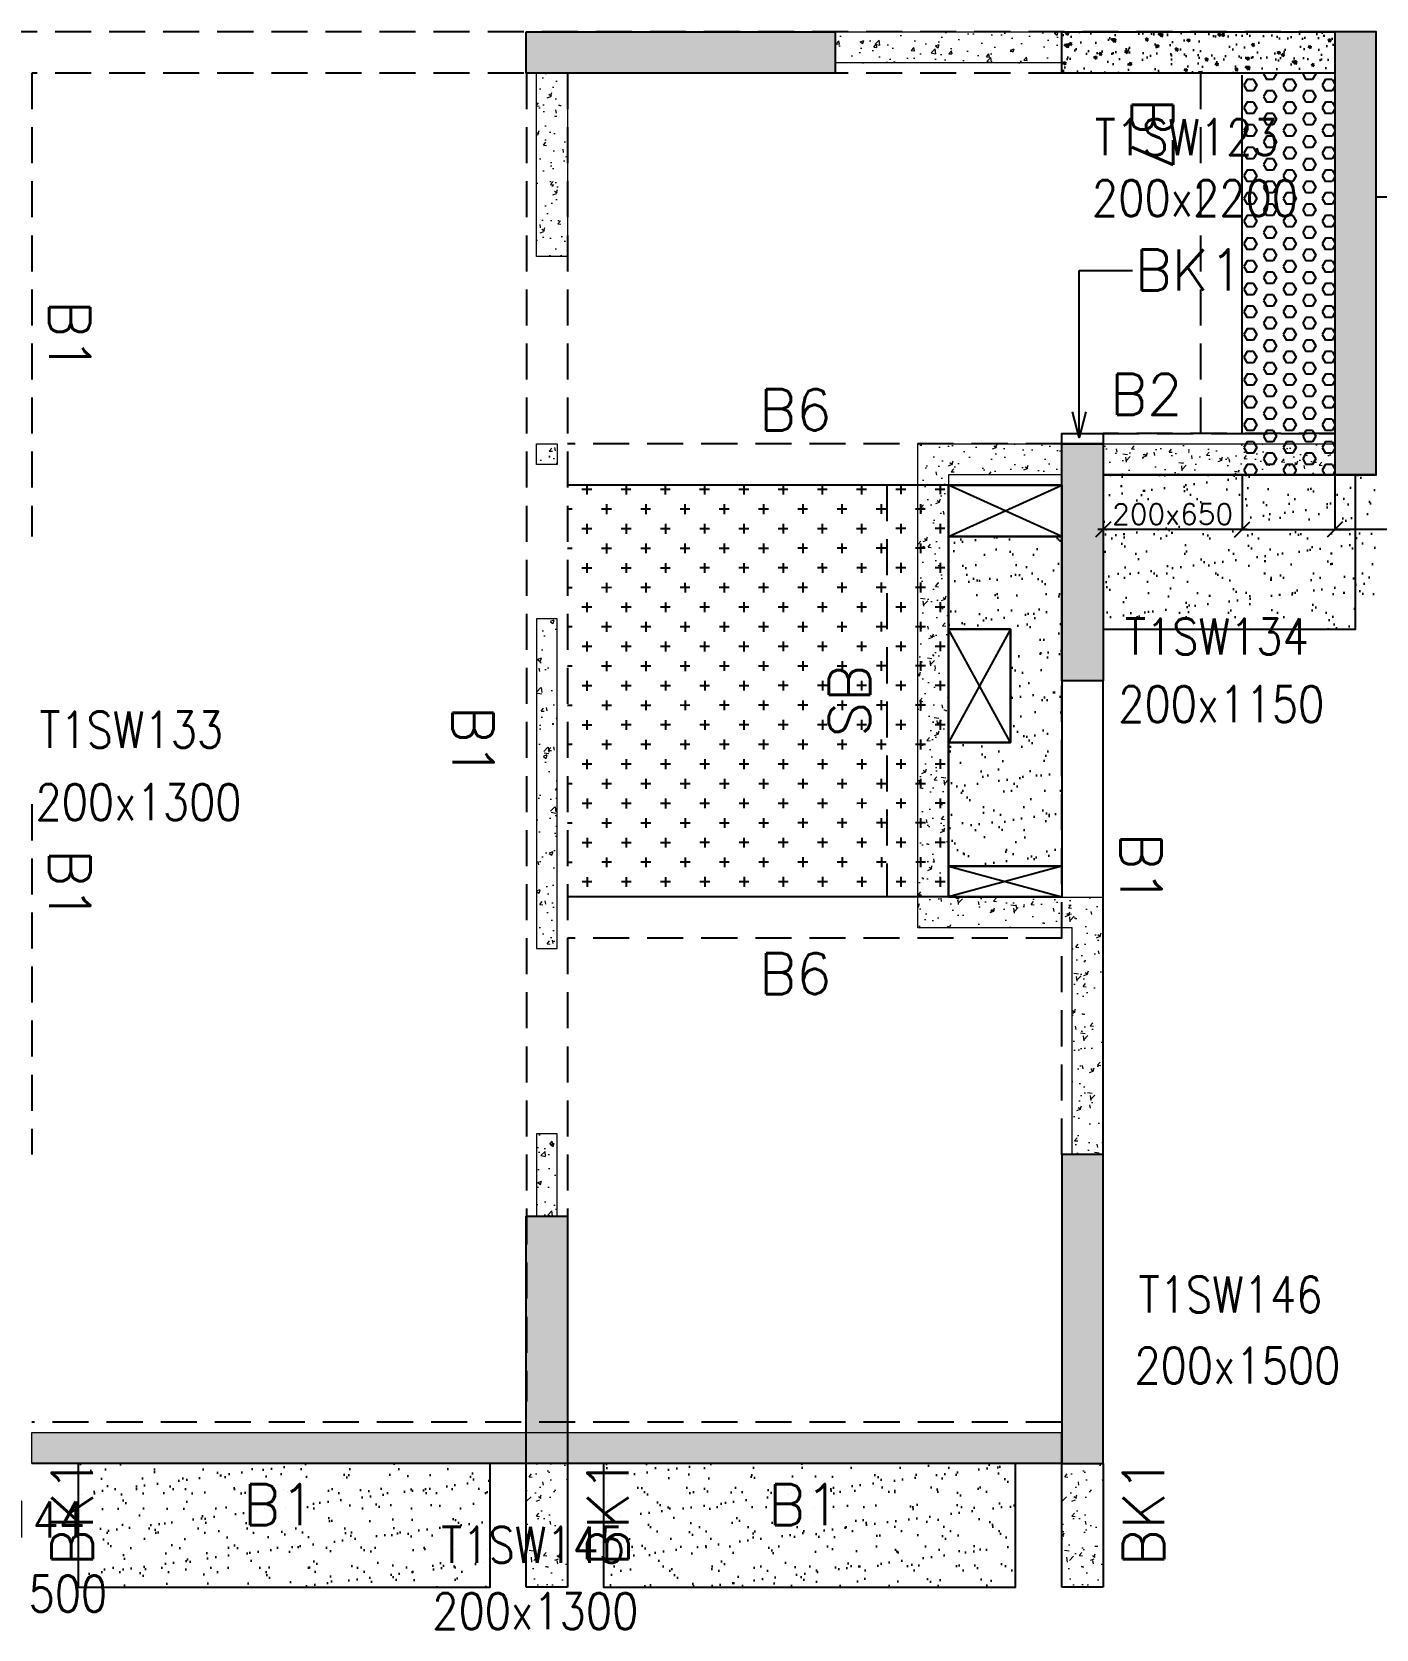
# Model space of a CAD drawing. Header units: millimetres. Extents: x 1078357 to 2594950, y -4969473 to -4636555.
# Drawn here: x 1987301 to 1993826, y -4669908 to -4662154 of the extents above; entities that cross this region are included whole.
import ezdxf

# ---------------------------------------------------------------- set-up
doc = ezdxf.new("R2010")
doc.units = ezdxf.units.MM
doc.header["$PDMODE"] = 35
for name, pattern in [('CONTINOUS', [0]), ('HIDDEN', [0.375, 0.25, -0.125]), ('New Retail block$0$CONTINOUS', [0])]:
    doc.linetypes.add(name, pattern=pattern)
doc.layers.get('0').update_dxf_attribs({"lineweight": 0})
doc.layers.get('Defpoints').update_dxf_attribs({"lineweight": 0})
for name, color, linetype, lineweight in [('A-_ANOTDIMA_D-', 6, 'Continuous', 13), ('COL. NO.', 30, 'Continuous', 25), ('COL. SIZE', 7, 'Continuous', 25), ('DIM', 9, 'Continuous', 25), ('HATCH', 8, 'Continuous', 30), ('RCC UPSTAND', 43, 'Continuous', 30), ('S-NON STR RCC WALL', 8, 'Continuous', 0)]:
    doc.layers.add(name, color=color, linetype=linetype, lineweight=lineweight)
for name, color, linetype in [('B-200x325', 201, 'HIDDEN'), ('B-200x375', 41, 'HIDDEN'), ('B-200x400', 44, 'HIDDEN'), ('B-200x650', 241, 'HIDDEN'), ('B-300xSLAB THK.', 151, 'Continuous'), ('BK1-200x650', 241, 'HIDDEN'), ('DC BEAM NO.', 7, 'Continuous'), ('DROP SLAB', 8, 'Continuous'), ('NON STR. RCC WALL', 6, 'Continuous'), ('S-COLUMN_SHEAR WALL', 1, 'Continuous'), ('S-PROJECTION', 54, 'New Retail block$0$CONTINOUS'), ('SLAB FOLD', 8, 'Continuous')]:
    doc.layers.add(name, color=color, linetype=linetype)
doc.styles.add('Roman', font='romans')
doc.styles.add('ROMANS', font='romans.shx', dxfattribs={"width": 0.85})
doc.dimstyles.new('HARESH', dxfattribs={"dimtxt": 150, "dimasz": 75, "dimexe": 0, "dimexo": 0, "dimgap": 25, "dimtad": 1, "dimdec": 0, "dimdsep": 46, "dimtxsty": 'Roman', "dimblk": 'OBLIQUE', "dimcen": 225, "dimdle": 25, "dimclrd": 2, "dimclre": 2, "dimclrt": 7, "dimadec": 8, "dimazin": 1, "dimtfac": 1, "dimtdec": 0, "dimtmove": 0, "dimatfit": 0, "dimfxl": 1, "dimlwd": -1, "dimlwe": -1, "dimarcsym": 0})
pattern_1 = [(50, (-4410069.28, 23210408.14), (182.184669, -15.9390855), [19.05, -209.55]), (355, (-4410069.28, 23210408.14), (-35.2434214, 191.0568452), [15.24, -167.6405842]), (100.4514447, (-4410054.1, 23210406.81), (146.9412471, 175.1177519), [16.1900088, -178.0902446]), (46.1842, (-4410069.28, 23210458.94), (271.0790409, -42.042328), [28.575, -314.325]), (96.6355576, (-4410046.7, 23210455.44), (237.404134, 247.4261246), [24.2850231, -267.1356082]), (351.1841512, (-4410069.28, 23210458.94), (237.404134, 247.4261246), [22.859967, -251.459732]), (21, (-4410043.88, 23210446.24), (151.6143913, -102.2651982), [19.05, -209.55]), (326, (-4410043.88, 23210446.24), (61.8020283, 184.1879661), [15.24, -167.64]), (71.451445, (-4410031.24, 23210437.72), (213.4164193, 81.9227689), [16.1900088, -178.0899376]), (37.5, (-4410069.28, 23210408.14), (3.08860325, 84.55503887), [0, -165.608, 0, -170.18, 0, -168.275]), (7.5, (-4410069.28, 23210408.14), (66.8196625, 100.18057482), [0, -97.028, 0, -161.798, 0, -64.135]), (327.5, (-4410125.92, 23210408.14), (135.59059517, -5.728744), [0, -63.5, 0, -198.12, 0, -262.89]), (317.5, (-4410151.32, 23210408.14), (148.1291814, 25.42649103), [0, -82.55, 0, -131.572, 0, -186.69])]

# ---------------------------------------------------------------- blocks, each defined once
blk = doc.blocks.new('_Oblique')
at = {"color": 0, "linetype": 'ByBlock', "lineweight": -2}
blk.add_line((-0.5, -0.5), (0.5, 0.5), dxfattribs=at)
blk = doc.blocks.new('*D1502')
at = {"layer": 'Defpoints', "color": 0, "ltscale": 700, "transparency": 16777216}
for p in [(1993176.4, -4664303.8, 0), (1993626.4, -4664303.8, 0), (1993626.4, -4664569.9)]:
    blk.add_point(p, dxfattribs=at)
at = {"layer": 'DIM', "color": 2, "ltscale": 700, "transparency": 16777216}
for p, q in [((1993176.4, -4664303.8), (1993176.4, -4664569.9)), ((1993626.4, -4664303.8), (1993626.4, -4664569.9)), ((1993176.4, -4664569.9), (1993101.4, -4664569.9)), ((1993176.4, -4664569.9), (1993626.4, -4664569.9)), ((1993176.4, -4664569.9), (1993626.4, -4664569.9)), ((1993626.4, -4664569.9), (1993701.4, -4664569.9)), ((1994582.6, -4664569.9), (1993626.4, -4664569.9))]:
    blk.add_line(p, q, dxfattribs=at)
at = {"layer": 'DIM', "color": 2, "ltscale": 700, "transparency": 16777216, "xscale": 75, "yscale": 75, "zscale": 75}
blk.add_blockref('_Oblique', (1993176.4, -4664569.9), dxfattribs=at)
at = {"layer": 'DIM', "color": 2, "ltscale": 700, "transparency": 16777216, "xscale": 75, "yscale": 75, "zscale": 75, "rotation": 180}
blk.add_blockref('_Oblique', (1993626.4, -4664569.9), dxfattribs=at)
at = {"layer": 'DIM', "color": 7, "ltscale": 700, "transparency": 16777216, "insert": (1994245.7, -4664494.9), "char_height": 150, "attachment_point": 5, "style": 'Roman'}
blk.add_mtext('{\\H0.666667x;200x400}', dxfattribs=at)
blk = doc.blocks.new('*D1503')
at = {"layer": 'Defpoints', "color": 0, "ltscale": 700, "transparency": 16777216}
for p in [(1992501.4, -4664303.8, 0), (1993176.4, -4664303.8), (1992501.4, -4664569.9)]:
    blk.add_point(p, dxfattribs=at)
at = {"layer": 'DIM', "color": 2, "ltscale": 700, "transparency": 16777216}
for p, q in [((1992501.4, -4664303.8), (1992501.4, -4664569.9)), ((1993176.4, -4664303.8), (1993176.4, -4664569.9)), ((1993201.4, -4664569.9), (1992476.4, -4664569.9))]:
    blk.add_line(p, q, dxfattribs=at)
at = {"layer": 'DIM', "color": 2, "ltscale": 700, "transparency": 16777216, "xscale": 75, "yscale": 75, "zscale": 75, "rotation": 180}
blk.add_blockref('_Oblique', (1992501.4, -4664569.9), dxfattribs=at)
at = {"layer": 'DIM', "color": 2, "ltscale": 700, "transparency": 16777216, "xscale": 75, "yscale": 75, "zscale": 75}
blk.add_blockref('_Oblique', (1993176.4, -4664569.9), dxfattribs=at)
at = {"layer": 'DIM', "color": 7, "ltscale": 700, "transparency": 16777216, "insert": (1992838.9, -4664494.9), "char_height": 150, "attachment_point": 5, "style": 'Roman'}
blk.add_mtext('{\\H0.666667x;200x650}', dxfattribs=at)
blk = doc.blocks.new('G$CD63B60BD')
at = {"layer": 'COL. NO.', "linetype": 'Continuous', "style": 'ROMANS', "width": 0.85}
for s, p in [('T1SW123', (63134.9, 6352.2, -320.4)), ('T1SW134', (63281.4, 3926.9, -320.4)), ('T1SW133', (58011.2, 3474.9, -320.4)), ('T1SW146', (63347.7, 732.7, -320.4)), ('T1SW144', (57341.1, -360.2, -320.4)), ('T1SW145', (59962.2, -482.5, -320.4))]:
    blk.add_text(s, height=175, dxfattribs=at).set_placement(p)
at = {"layer": 'COL. SIZE', "linetype": 'Continuous', "style": 'ROMANS', "width": 0.85}
for s, p in [('200x2200', (63120.7, 6056.1, -320.4)), ('200x1150', (63248.2, 3599.3, -320.4)), ('200x1300', (57992, 3123.3, -320.4)), ('200x1500', (63326.9, 387.7, -320.4)), ('200x1500', (57339.9, -719.7, -320.4)), ('200x1300', (59918.1, -804.1, -320.4))]:
    blk.add_text(s, height=175, dxfattribs=at).set_placement(p)

msp = doc.modelspace()

# ---------------------------------------------------------------- hatches: boundary and pattern name
at = {"layer": 'DROP SLAB'}
h = msp.add_hatch(dxfattribs=at)
h.set_pattern_fill('CROSS', color=8, scale=15, angle=0.03079)
h.set_pattern_definition([(180.03079016, (-3529539.96, 18752540.985), (-95.19879988, -95.3011726), [47.625, -142.875]), (270.03079016, (-3529563.78, 18752564.78), (95.3011726, -95.19879988), [47.625, -142.875])])
h.paths.add_polyline_path([(1991751.6, -4664353.9), (1989901.2, -4664353.8), (1989901.2, -4666353.6), (1991751.6, -4666353.7)])
at = {"layer": 'HATCH'}
h = msp.add_hatch(dxfattribs=at)
h.set_pattern_fill('AR-SAND', color=8, scale=3, angle=179.97015)
h.set_pattern_definition([(37.4701541, (-2060706.83, 14018385.62), (-4.72361136, 146.8264517), [0, -115.824, 0, -129.54, 0, -123.825]), (7.4701541, (-2060706.83, 14018385.62), (134.9689868, 214.9772528), [0, -62.484, 0, -104.394, 0, -40.005]), (327.4701541, (-2060800.56, 14018385.67), (237.2979035, 0.3075449), [0, -38.1, 0, -137.16, 0, -179.07]), (317.4701541, (-2060800.56, 14018385.67), (229.1017424, 66.759465), [0, -19.05, 0, -89.916, 0, -102.87])])
h.paths.add_polyline_path([(1993826.4, -4664303.8), (1992501.4, -4664303.8), (1992501.4, -4664903.8), (1993826.4, -4664903.8)])
h = msp.add_hatch(dxfattribs=at)
h.set_pattern_fill('AR-SAND', color=8, scale=3, angle=179.97015)
h.set_pattern_definition([(37.4701541, (-2060706.74, 14018385.62), (-4.72361136, 146.8264517), [0, -115.824, 0, -129.54, 0, -123.825]), (7.4701541, (-2060706.74, 14018385.62), (134.9689868, 214.9772528), [0, -62.484, 0, -104.394, 0, -40.005]), (327.4701541, (-2060800.47, 14018385.67), (237.2979035, 0.3075449), [0, -38.1, 0, -137.16, 0, -179.07]), (317.4701541, (-2060800.47, 14018385.67), (229.1017424, 66.759465), [0, -19.05, 0, -89.916, 0, -102.87])])
h.paths.add_polyline_path([(1993726.2, -4664303.8), (1992501.5, -4664303.8), (1992501.5, -4665053.8), (1993726.2, -4665053.8)])
h = msp.add_hatch(dxfattribs=at)
h.set_pattern_fill('AR-SAND', color=8, scale=3, angle=359.97015)
h.set_pattern_definition([(37.47015413, (-3030081.6, 18702404.77), (-4.72361136, 146.8264517), [0, -115.824, 0, -129.54, 0, -123.825]), (7.4701541, (-3030081.6, 18702404.77), (134.9689868, 214.9772528), [0, -62.484, 0, -104.394, 0, -40.005]), (327.4701541, (-3030175.33, 18702404.82), (237.2979035, 0.3075449), [0, -38.1, 0, -137.16, 0, -179.07]), (317.4701541, (-3030175.33, 18702404.82), (229.1017424, 66.759465), [0, -19.05, 0, -89.916, 0, -102.87])])
h.paths.add_polyline_path([(1992301.6, -4666203.8), (1991751.6, -4666203.8), (1991751.6, -4665603.8), (1992051.5, -4665603.8), (1992051.5, -4665053.8), (1991751.6, -4665053.9), (1991751.6, -4664603.8), (1992301.5, -4664603.8)])
h = msp.add_hatch(dxfattribs=at)
h.set_pattern_fill('AR-SAND', color=8, scale=3, angle=179.97015)
h.set_pattern_definition([(37.47015413, (-3143556.55, 18702404.81), (-4.72361136, 146.8264517), [0, -115.824, 0, -129.54, 0, -123.825]), (7.4701541, (-3143556.55, 18702404.8), (134.9689868, 214.9772528), [0, -62.484, 0, -104.394, 0, -40.005]), (327.4701541, (-3143650.27, 18702404.86), (237.2979035, 0.3075449), [0, -38.1, 0, -137.16, 0, -179.07]), (317.4701541, (-3143650.27, 18702404.86), (229.1017424, 66.759465), [0, -19.05, 0, -89.916, 0, -102.87])])
h.paths.add_polyline_path([(1989526.4, -4669103.8), (1987526.4, -4669103.8), (1987526.4, -4669703.8), (1989526.4, -4669703.8)])
h = msp.add_hatch(dxfattribs=at)
h.set_pattern_fill('AR-SAND', color=8, scale=3, angle=179.97015)
h.set_pattern_definition([(37.47015413, (-3146106.55, 18702404.81), (-4.72361136, 146.8264517), [0, -115.824, 0, -129.54, 0, -123.825]), (7.4701541, (-3146106.55, 18702404.8), (134.9689868, 214.9772528), [0, -62.484, 0, -104.394, 0, -40.005]), (327.4701541, (-3146200.27, 18702404.86), (237.2979035, 0.3075449), [0, -38.1, 0, -137.16, 0, -179.07]), (317.4701541, (-3146200.27, 18702404.86), (229.1017424, 66.759465), [0, -19.05, 0, -89.916, 0, -102.87])])
h.paths.add_polyline_path([(1992076.4, -4669103.8), (1990076.4, -4669103.8), (1990076.4, -4669703.8), (1992076.4, -4669703.8)])
at = {"layer": 'RCC UPSTAND'}
h = msp.add_hatch(dxfattribs=at)
h.set_pattern_fill('AR-CONC', color=8, scale=20, angle=90)
h.set_pattern_definition([(140, (-1216073.8, -7199573.38), (12.550427, 143.4520365), [15, -165]), (85, (-1216073.8, -7199573.38), (-150.438427, -27.7502667), [12, -132]), (190.4514445, (-1216072.75, -7199561.42), (-137.887998, 115.7017693), [12.7480384, -140.2284224]), (136.1842, (-1216113.8, -7199573.38), (33.103856, 213.448266), [22.5, -247.5]), (186.6356355, (-1216111.04, -7199555.6), (-194.82372, 186.932389), [19.122068, -210.342752]), (81.184164, (-1216113.8, -7199573.38), (-194.82372, 186.932389), [18, -198]), (111, (-1216103.8, -7199553.38), (80.523778, 119.3814104), [15, -165]), (56, (-1216103.8, -7199553.38), (-145.030009, 48.6630664), [12, -132]), (161.4514447, (-1216097.09, -7199543.43), (-64.5062306, 168.0444753), [12.748038, -140.2284224]), (127.5, (-1216073.796, -7199573.38), (-66.57877077, 2.43197106), [0, -130.4, 0, -134, 0, -132.5]), (97.5, (-1216073.8, -7199573.38), (-78.8823424, 52.6139075), [0, -76.4, 0, -127.4, 0, -50.5]), (57.5, (-1216073.796, -7199617.98), (4.51097435, 106.7644872), [0, -50, 0, -156, 0, -207]), (47.5, (-1216073.8, -7199637.98), (-20.0209965, 116.6372339), [0, -65, 0, -103.6, 0, -147])])
h.paths.add_polyline_path([(1993626.2, -4662153.9), (1993626.2, -4662353.9), (1992301.2, -4662353.9), (1992301.2, -4662153.9)])
at = {"layer": 'S-COLUMN_SHEAR WALL', "lineweight": 25}
h = msp.add_hatch(color=1, dxfattribs=at)
h.dxf.hatch_style = 1
h.paths.add_polyline_path([(1989701.2, -4662153.8), (1991201.2, -4662153.8), (1991201.2, -4662353.8), (1989701.2, -4662353.8)])
h = msp.add_hatch(color=1, dxfattribs=at)
h.dxf.hatch_style = 1
h.paths.add_polyline_path([(1993626.2, -4664303.9), (1993826.2, -4664303.9), (1993826.2, -4662153.9), (1993626.2, -4662153.9)])
at = {"layer": 'S-COLUMN_SHEAR WALL', "lineweight": 25, "extrusion": (-1.00316e-06, -1.91639e-11, 1)}
h = msp.add_hatch(color=1, dxfattribs=at)
h.dxf.hatch_style = 1
h.paths.add_polyline_path([(1992301.2, -4664153.9), (1992501.2, -4664153.9), (1992501.2, -4665303.9), (1992301.2, -4665303.9)])
h = msp.add_hatch(color=1, dxfattribs=at)
h.dxf.hatch_style = 1
h.paths.add_polyline_path([(1992301.2, -4669103.9), (1992501.2, -4669103.9), (1992501.2, -4667603.8), (1992301.2, -4667603.8)])
at = {"layer": 'S-COLUMN_SHEAR WALL', "lineweight": 25}
h = msp.add_hatch(color=1, dxfattribs=at)
h.dxf.hatch_style = 1
h.paths.add_polyline_path([(1989901.2, -4667903.8), (1989901.2, -4669103.9), (1989701.2, -4669103.9), (1989701.2, -4667903.8)])
at = {"layer": 'S-NON STR RCC WALL', "ltscale": 700}
h = msp.add_hatch(dxfattribs=at)
h.set_pattern_fill('AR-CONC', color=256)
h.set_pattern_definition([(50, (1951234.82, -4802138.5), (182.18467, -15.93909), [19.05, -209.55]), (355, (1951234.82, -4802138.5), (-35.24342, 191.05685), [15.24, -167.64058]), (100.45144, (1951250, -4802139.83), (146.94125, 175.11775), [16.19, -178.09024]), (46.1842, (1951234.82, -4802087.7), (271.07904, -42.04233), [28.575, -314.325]), (96.63556, (1951257.4, -4802091.2), (237.40413, 247.42612), [24.285, -267.1356]), (351.18415, (1951234.82, -4802087.7), (237.40413, 247.4261), [22.85997, -251.45973]), (21, (1951260.22, -4802100.4), (151.61439, -102.2652), [19.05, -209.55]), (326, (1951260.22, -4802100.4), (61.80203, 184.18797), [15.24, -167.64]), (71.45144, (1951272.85, -4802108.92), (213.41642, 81.92277), [16.19, -178.08994]), (37.5, (1951234.82, -4802138.5), (3.088603, 84.55504), [0, -165.608, 0, -170.18, 0, -168.275]), (7.5, (1951234.82, -4802138.5), (66.81966, 100.180575), [0, -97.028, 0, -161.798, 0, -64.135]), (327.5, (1951178.18, -4802138.5), (135.590595, -5.728744), [0, -63.5, 0, -198.12, 0, -262.89]), (317.5, (1951152.78, -4802138.5), (148.12918, 25.42649), [0, -82.55, 0, -131.572, 0, -186.69])])
h.paths.add_polyline_path([(1991201.2, -4662153.8), (1992301.2, -4662153.8), (1992301.2, -4662303.8), (1991201.2, -4662303.8)])
at = {"layer": 'S-NON STR RCC WALL'}
h = msp.add_hatch(dxfattribs=at)
h.set_pattern_fill('AR-CONC', color=256, angle=180)
h.set_pattern_definition([(50, (-5461783.74, 27891137.3), (182.184669, -15.93908554), [19.05, -209.55]), (355, (-5461783.74, 27891137.3), (-35.2434214, 191.0568452), [15.24, -167.6405842]), (100.4514447, (-5461768.56, 27891135.97), (146.9412471, 175.1177519), [16.1900088, -178.0902446]), (46.1842, (-5461783.74, 27891188.1), (271.0790409, -42.042328), [28.575, -314.325]), (96.6355576, (-5461761.15, 27891184.6), (237.404134, 247.4261246), [24.2850231, -267.1356082]), (351.1841512, (-5461783.74, 27891188.1), (237.404134, 247.4261246), [22.859967, -251.459732]), (21, (-5461758.34, 27891175.4), (151.6143913, -102.2651982), [19.05, -209.55]), (326, (-5461758.34, 27891175.4), (61.8020283, 184.1879661), [15.24, -167.64]), (71.451445, (-5461745.7, 27891166.87), (213.4164193, 81.9227689), [16.1900088, -178.0899376]), (37.5, (-5461783.74, 27891137.3), (3.08860325, 84.55503887), [0, -165.608, 0, -170.18, 0, -168.275]), (7.5, (-5461783.74, 27891137.3), (66.8196625, 100.18057482), [0, -97.028, 0, -161.798, 0, -64.135]), (327.5, (-5461840.38, 27891137.3), (135.59059517, -5.72874399), [0, -63.5, 0, -198.12, 0, -262.89]), (317.5, (-5461865.78, 27891137.3), (148.1291814, 25.42649103), [0, -82.55, 0, -131.572, 0, -186.69])])
h.paths.add_polyline_path([(1989751.4, -4662353.8), (1989901.4, -4662353.8), (1989901.4, -4663243.7), (1989751.4, -4663243.7)])
h = msp.add_hatch(dxfattribs=at)
h.set_pattern_fill('AR-CONC', color=256, angle=180)
h.set_pattern_definition([(50, (3087025.94, -9479255.7), (182.184669, -15.9390855), [19.05, -209.55]), (355, (3087025.94, -9479255.7), (-35.2434214, 191.056845), [15.24, -167.640584]), (100.4514447, (3087041.12, -9479257.02), (146.941247, 175.117752), [16.190009, -178.0902446]), (46.1842, (3087025.94, -9479204.9), (271.079041, -42.042328), [28.575, -314.325]), (96.6355576, (3087048.53, -9479208.4), (237.404134, 247.426125), [24.285023, -267.135608]), (351.184151, (3087025.94, -9479204.9), (237.404134, 247.426125), [22.859967, -251.459732]), (21, (3087051.34, -9479217.6), (151.6143913, -102.265198), [19.05, -209.55]), (326, (3087051.34, -9479217.6), (61.802028, 184.187966), [15.24, -167.64]), (71.451445, (3087063.98, -9479226.12), (213.416419, 81.922769), [16.190009, -178.0899376]), (37.5, (3087025.94, -9479255.69), (3.08860325, 84.5550389), [0, -165.608, 0, -170.18, 0, -168.275]), (7.5, (3087025.94, -9479255.69), (66.8196625, 100.1805748), [0, -97.028, 0, -161.798, 0, -64.135]), (327.5, (3086969.3, -9479255.69), (135.5905952, -5.728744), [0, -63.5, 0, -198.12, 0, -262.89]), (317.5, (3086943.9, -9479255.69), (148.1291814, 25.426491), [0, -82.55, 0, -131.572, 0, -186.69])])
h.paths.add_polyline_path([(1989751.4, -4664153.6), (1989851.4, -4664153.6), (1989851.4, -4664253.6), (1989751.4, -4664253.6)])
h = msp.add_hatch(dxfattribs=at)
h.set_pattern_fill('AR-CONC', color=256)
h.set_pattern_definition(pattern_1)
h.paths.add_polyline_path([(1991601.4, -4666503.8), (1991601.4, -4664153.8), (1992301.4, -4664153.8), (1992301.4, -4664303.8), (1991751.4, -4664303.8), (1991751.4, -4666353.8), (1992501.4, -4666353.8), (1992501.4, -4667603.8), (1992351.4, -4667603.8), (1992351.4, -4666503.8)])
h = msp.add_hatch(dxfattribs=at)
h.set_pattern_fill('AR-CONC', color=256)
h.set_pattern_definition(pattern_1)
h.paths.add_polyline_path([(1993626.4, -4664303.8), (1992501.4, -4664303.8), (1992501.4, -4664153.8), (1993626.4, -4664153.8)])
h = msp.add_hatch(dxfattribs=at)
h.set_pattern_fill('AR-CONC', color=256, angle=180)
h.set_pattern_definition([(50, (3087039.16, -9477891.03), (182.184669, -15.9390855), [19.05, -209.55]), (355, (3087039.16, -9477891.03), (-35.2434214, 191.056845), [15.24, -167.640584]), (100.4514447, (3087054.34, -9477892.36), (146.941247, 175.117752), [16.190009, -178.0902446]), (46.1842, (3087039.16, -9477840.23), (271.079041, -42.042328), [28.575, -314.325]), (96.6355576, (3087061.75, -9477843.73), (237.404134, 247.426125), [24.285023, -267.135608]), (351.184151, (3087039.16, -9477840.23), (237.404134, 247.426125), [22.859967, -251.459732]), (21, (3087064.56, -9477852.93), (151.6143913, -102.265198), [19.05, -209.55]), (326, (3087064.56, -9477852.93), (61.802028, 184.187966), [15.24, -167.64]), (71.451445, (3087077.2, -9477861.45), (213.416419, 81.922769), [16.190009, -178.0899376]), (37.5, (3087039.16, -9477891.03), (3.08860325, 84.5550389), [0, -165.608, 0, -170.18, 0, -168.275]), (7.5, (3087039.16, -9477891.03), (66.8196625, 100.1805748), [0, -97.028, 0, -161.798, 0, -64.135]), (327.5, (3086982.515, -9477891.03), (135.5905952, -5.728744), [0, -63.5, 0, -198.12, 0, -262.89]), (317.5, (3086957.11, -9477891.03), (148.1291814, 25.426491), [0, -82.55, 0, -131.572, 0, -186.69])])
h.paths.add_polyline_path([(1989751.4, -4666603.6), (1989851.4, -4666603.6), (1989851.4, -4665003.6), (1989751.4, -4665003.6)])
h = msp.add_hatch(dxfattribs=at)
h.set_pattern_fill('AR-CONC', color=256, angle=180)
h.set_pattern_definition([(50, (1989814.44, -4793871.84), (182.18467, -15.93909), [19.05, -209.55]), (355, (1989814.44, -4793871.84), (-35.24342, 191.05685), [15.24, -167.64058]), (100.45144, (1989829.62, -4793873.17), (146.94125, 175.11775), [16.19, -178.09024]), (46.1842, (1989814.44, -4793821.04), (271.07904, -42.04233), [28.575, -314.325]), (96.63556, (1989837.03, -4793824.55), (237.40413, 247.4261), [24.285, -267.1356]), (351.18415, (1989814.44, -4793821.04), (237.40413, 247.4261), [22.85997, -251.45973]), (21, (1989839.84, -4793833.74), (151.6144, -102.2652), [19.05, -209.55]), (326, (1989839.84, -4793833.74), (61.80203, 184.18797), [15.24, -167.64]), (71.45144, (1989852.48, -4793842.26), (213.41642, 81.92277), [16.19, -178.08994]), (37.5, (1989814.44, -4793871.84), (3.088603, 84.55504), [0, -165.608, 0, -170.18, 0, -168.275]), (7.5, (1989814.44, -4793871.84), (66.81966, 100.180575), [0, -97.028, 0, -161.798, 0, -64.135]), (327.5, (1989757.8, -4793871.84), (135.590595, -5.728744), [0, -63.5, 0, -198.12, 0, -262.89]), (317.5, (1989732.4, -4793871.84), (148.12918, 25.42649), [0, -82.55, 0, -131.572, 0, -186.69])])
h.paths.add_polyline_path([(1989751.4, -4667904.1), (1989851.4, -4667904.1), (1989851.4, -4667503.6), (1989751.4, -4667503.6)])
h = msp.add_hatch(dxfattribs=at)
h.set_pattern_fill('AR-CONC', color=256)
h.set_pattern_definition([(50, (-5507294, 27894427.33), (182.184669, -15.93908554), [19.05, -209.55]), (355, (-5507294, 27894427.33), (-35.2434214, 191.0568452), [15.24, -167.6405842]), (100.4514447, (-5507278.81, 27894426), (146.9412471, 175.1177519), [16.1900088, -178.0902446]), (46.1842, (-5507294, 27894478.13), (271.0790409, -42.042328), [28.575, -314.325]), (96.6355576, (-5507271.4, 27894474.62), (237.404134, 247.4261246), [24.2850231, -267.1356082]), (351.1841512, (-5507294, 27894478.13), (237.404134, 247.4261246), [22.859967, -251.459732]), (21, (-5507268.6, 27894465.43), (151.6143913, -102.2651982), [19.05, -209.55]), (326, (-5507268.6, 27894465.43), (61.8020283, 184.1879661), [15.24, -167.64]), (71.451445, (-5507255.96, 27894456.9), (213.4164193, 81.9227689), [16.1900088, -178.0899376]), (37.5, (-5507293.994, 27894427.326), (3.08860325, 84.55503887), [0, -165.608, 0, -170.18, 0, -168.275]), (7.5, (-5507293.99, 27894427.33), (66.8196625, 100.18057482), [0, -97.028, 0, -161.798, 0, -64.135]), (327.5, (-5507350.636, 27894427.326), (135.59059517, -5.72874399), [0, -63.5, 0, -198.12, 0, -262.89]), (317.5, (-5507376.04, 27894427.33), (148.1291814, 25.42649103), [0, -82.55, 0, -131.572, 0, -186.69])])
h.paths.add_polyline_path([(1992298.5, -4669103.8), (1987301.4, -4669103.8), (1987301.4, -4668953.8), (1992298.5, -4668953.8)])
h = msp.add_hatch(dxfattribs=at)
h.set_pattern_fill('AR-CONC', color=256, angle=180)
h.set_pattern_definition([(50, (-7640470.98, 37570003.46), (182.184669, -15.93908554), [19.05, -209.55]), (355, (-7640470.98, 37570003.46), (-35.2434214, 191.0568452), [15.24, -167.6405842]), (100.4514447, (-7640455.8, 37570002.13), (146.9412471, 175.1177519), [16.1900088, -178.0902446]), (46.1842, (-7640470.98, 37570054.26), (271.0790409, -42.0423279), [28.575, -314.325]), (96.6355576, (-7640448.4, 37570050.76), (237.404134, 247.4261246), [24.2850231, -267.1356082]), (351.1841512, (-7640470.98, 37570054.26), (237.404134, 247.4261246), [22.859967, -251.459732]), (21, (-7640445.58, 37570041.56), (151.61439127, -102.2651982), [19.05, -209.55]), (326, (-7640445.58, 37570041.56), (61.80202835, 184.1879661), [15.24, -167.64]), (71.451445, (-7640432.95, 37570033.04), (213.4164193, 81.9227689), [16.1900088, -178.0899376]), (37.5, (-7640470.985, 37570003.46), (3.08860325, 84.55503887), [0, -165.608, 0, -170.18, 0, -168.275]), (7.5, (-7640470.985, 37570003.46), (66.81966251, 100.18057482), [0, -97.028, 0, -161.798, 0, -64.135]), (327.5, (-7640527.63, 37570003.46), (135.59059517, -5.72874399), [0, -63.5, 0, -198.12, 0, -262.89]), (317.5, (-7640553.03, 37570003.46), (148.1291814, 25.42649103), [0, -82.55, 0, -131.572, 0, -186.69])])
h.paths.add_polyline_path([(1989901.3, -4669103.8), (1989701.3, -4669103.8), (1989701.3, -4669703.8), (1989901.3, -4669703.8), (1989901.3, -4669703.8), (1989901.3, -4669103.9)], is_closed=False)
h = msp.add_hatch(dxfattribs=at)
h.set_pattern_fill('AR-CONC', color=256, angle=180)
h.set_pattern_definition([(50, (-7637870.96, 37570003.46), (182.184669, -15.93908554), [19.05, -209.55]), (355, (-7637870.96, 37570003.46), (-35.2434214, 191.0568452), [15.24, -167.6405842]), (100.4514447, (-7637855.78, 37570002.13), (146.9412471, 175.1177519), [16.1900088, -178.0902446]), (46.1842, (-7637870.96, 37570054.26), (271.0790409, -42.0423279), [28.575, -314.325]), (96.6355576, (-7637848.37, 37570050.76), (237.404134, 247.4261246), [24.2850231, -267.1356082]), (351.1841512, (-7637870.96, 37570054.26), (237.404134, 247.4261246), [22.859967, -251.459732]), (21, (-7637845.56, 37570041.56), (151.61439127, -102.2651982), [19.05, -209.55]), (326, (-7637845.56, 37570041.56), (61.80202835, 184.1879661), [15.24, -167.64]), (71.451445, (-7637832.93, 37570033.04), (213.4164193, 81.9227689), [16.1900088, -178.0899376]), (37.5, (-7637870.964, 37570003.46), (3.08860325, 84.55503887), [0, -165.608, 0, -170.18, 0, -168.275]), (7.5, (-7637870.96, 37570003.46), (66.81966251, 100.18057482), [0, -97.028, 0, -161.798, 0, -64.135]), (327.5, (-7637927.606, 37570003.46), (135.59059517, -5.72874399), [0, -63.5, 0, -198.12, 0, -262.89]), (317.5, (-7637953, 37570003.46), (148.1291814, 25.42649103), [0, -82.55, 0, -131.572, 0, -186.69])])
h.paths.add_polyline_path([(1992501.3, -4669103.8), (1992301.3, -4669103.8), (1992301.3, -4669703.8), (1992501.3, -4669703.8), (1992501.3, -4669703.8), (1992501.3, -4669103.9)], is_closed=False)
at = {"layer": 'SLAB FOLD', "ltscale": 1000}
h = msp.add_hatch(dxfattribs=at)
h.set_pattern_fill('HEX', color=8, scale=10, angle=180)
h.set_pattern_definition([(180, (834801.65, 212820.39), (-7e-15, -54.99261315), [31.75, -63.5]), (300, (834801.65, 212820.39), (47.625, 27.4963066), [31.75, -63.5]), (240, (834769.9, 212820.39), (47.625, -27.4963066), [31.75, -63.5])])
h.paths.add_polyline_path([(1993626.4, -4664303.8), (1993176.4, -4664303.8), (1993176.4, -4662353.9), (1993626.4, -4662353.9)])

# ---------------------------------------------------------------- linework, layer by layer
at = {"layer": 'B-200x325', "ltscale": 700}
for p, q in [((1992300.7, -4664153.8, 0), (1989900.9, -4664153.8, 0)), ((1992300.9, -4666553.6, 0), (1989900.9, -4666553.6, 0))]:
    msp.add_line(p, q, dxfattribs=at)
at = {"layer": 'B-200x325', "linetype": 'Continuous', "ltscale": 700}
for p, q in [((1992300.7, -4664353.8, 0), (1989900.9, -4664353.8, 0)), ((1992300.9, -4666353.6, 0), (1989900.9, -4666353.6, 0))]:
    msp.add_line(p, q, dxfattribs=at)
at = {"layer": 'B-200x375', "ltscale": 700}
msp.add_line((1992975.7, -4664103.8, 0), (1992975.7, -4662353.8, 0), dxfattribs=at)
at = {"layer": 'B-200x375', "linetype": 'Continuous', "ltscale": 700}
msp.add_line((1993175.7, -4664103.8, 0), (1993175.7, -4662364.4, 0), dxfattribs=at)
at = {"layer": 'B-200x400', "linetype": 'HIDDEN', "ltscale": 500}
msp.add_line((1993176.4, -4664103.8, 0), (1993626.4, -4664103.8, 0), dxfattribs=at)
at = {"layer": 'B-200x400', "linetype": 'ByBlock', "ltscale": 500}
msp.add_line((1993176.4, -4664303.8, 0), (1993626.4, -4664303.8, 0), dxfattribs=at)
at = {"layer": 'B-200x650', "linetype": 'HIDDEN', "ltscale": 700}
for p, q in [((1993626.2, -4662153.8, 0), (1981426.2, -4662153.8, 0)), ((1993626.2, -4662353.8, 0), (1987301.4, -4662353.8, 0)), ((1987301.4, -4662353.8, 0), (1987301.4, -4664603.8, 0)), ((1989701.4, -4662353.8, 0), (1989701.4, -4668803.7, 0)), ((1989901.4, -4662353.8, 0), (1989901.4, -4668803.7, 0)), ((1993626.4, -4664103.8, 0), (1992501.4, -4664103.8, 0)), ((1992501.6, -4664103.8, 0), (1993176.4, -4664103.8, 0)), ((1992301.4, -4667603.8, 0), (1992301.4, -4665303.7, 0)), ((1987301.4, -4665903.8, 0), (1987301.4, -4667603.8, 0)), ((1992301.4, -4668903.7, 0), (1987301.4, -4668903.7, 0))]:
    msp.add_line(p, q, dxfattribs=at)
at = {"layer": 'B-200x650', "linetype": 'Continuous', "ltscale": 700}
msp.add_line((1993826.4, -4664303.8, 0), (1992501.4, -4664303.8, 0), dxfattribs=at)
at = {"layer": 'B-200x650', "linetype": 'CONTINOUS', "ltscale": 700}
for p, q in [((1992501.6, -4664303.8, 0), (1993176.4, -4664303.8, 0)), ((1992501.4, -4667603.8, 0), (1992501.4, -4665303.7, 0)), ((1992301.4, -4669103.7, 0), (1987301.4, -4669103.7, 0)), ((1989701.3, -4669703.9, 0), (1989701.3, -4669103.9, 0)), ((1989901.3, -4669103.9, 0), (1989901.3, -4669703.9, 0)), ((1992301.3, -4669703.9, 0), (1992301.3, -4669103.9, 0)), ((1992501.3, -4669103.9, 0), (1992501.3, -4669703.9, 0)), ((1989901.3, -4669703.9, 0), (1989701.3, -4669703.9, 0)), ((1992501.3, -4669703.9, 0), (1992301.3, -4669703.9, 0))]:
    msp.add_line(p, q, dxfattribs=at)
at = {"layer": 'B-300xSLAB THK.', "linetype": 'HIDDEN', "ltscale": 700}
msp.add_line((1991451.6, -4664353.9, 0), (1991451.6, -4666353.7, 0), dxfattribs=at)
at = {"layer": 'B-300xSLAB THK.', "linetype": 'ByBlock', "ltscale": 700}
msp.add_line((1991751.6, -4664353.9, 0), (1991751.6, -4666353.7, 0), dxfattribs=at)
at = {"layer": 'BK1-200x650', "linetype": 'Continuous', "ltscale": 700, "elevation": 0}
msp.add_lwpolyline([(1992501.5, -4664153.9), (1992301.5, -4664153.9), (1992301.5, -4664103.7), (1992501.5, -4664103.7)], close=True, dxfattribs=at)
at = {"layer": 'DROP SLAB', "color": 3, "linetype": 'CONTINOUS', "ltscale": 500}
for p, q in [((1992301.5, -4664603.8, 0), (1991751.5, -4664353.8, 0)), ((1991751.6, -4664603.8, 0), (1992301.4, -4664353.8, 0)), ((1992051.5, -4665603.8, 0), (1991751.5, -4665053.8, 0)), ((1992051.5, -4665053.8, 0), (1991751.6, -4665603.8, 0)), ((1992301.6, -4666203.8, 0), (1991751.5, -4666353.6, 0)), ((1991751.6, -4666203.9, 0), (1992300.7, -4666353.6, 0))]:
    msp.add_line(p, q, dxfattribs=at)
at = {"layer": 'DROP SLAB', "color": 3, "linetype": 'CONTINOUS', "ltscale": 500, "elevation": 0}
for points in [[(1992301.4, -4664603.8), (1991751.6, -4664603.8), (1991751.6, -4664353.9), (1992301.4, -4664353.9)], [(1992051.5, -4665603.8), (1991751.6, -4665603.8), (1991751.6, -4665053.9), (1992051.5, -4665053.9)], [(1992301.6, -4666353.6), (1991751.5, -4666353.6), (1991751.5, -4666203.8), (1992301.6, -4666203.8)]]:
    msp.add_lwpolyline(points, close=True, dxfattribs=at)
at = {"layer": 'NON STR. RCC WALL', "elevation": 0}
msp.add_lwpolyline([(1993626.2, -4662153.9), (1993626.2, -4662353.9), (1992301.2, -4662353.9), (1992301.2, -4662153.9)], close=True, dxfattribs=at)
at = {"layer": 'S-COLUMN_SHEAR WALL', "color": 1, "lineweight": 25, "elevation": 0}
for points in [[(1989701.2, -4662153.8), (1991201.2, -4662153.8), (1991201.2, -4662353.8), (1989701.2, -4662353.8)], [(1993626.2, -4664303.9), (1993826.2, -4664303.9), (1993826.2, -4662153.9), (1993626.2, -4662153.9)], [(1989701.2, -4667904), (1989901.2, -4667904), (1989901.2, -4669103.9), (1989701.2, -4669103.9)]]:
    msp.add_lwpolyline(points, close=True, dxfattribs=at)
at = {"layer": 'S-COLUMN_SHEAR WALL', "color": 1, "lineweight": 25, "extrusion": (-1.00316e-06, -1.91639e-11, 1), "elevation": -2}
for points in [[(1992301.2, -4664153.9), (1992501.2, -4664153.9), (1992501.2, -4665303.9), (1992301.2, -4665303.9)], [(1992301.2, -4669103.9), (1992501.2, -4669103.9), (1992501.2, -4667603.8), (1992301.2, -4667603.8)]]:
    msp.add_lwpolyline(points, close=True, dxfattribs=at)
at = {"layer": 'S-NON STR RCC WALL', "ltscale": 700, "elevation": 0}
for points in [[(1991201.2, -4662153.8), (1992301.2, -4662153.8), (1992301.2, -4662303.8), (1991201.2, -4662303.8)], [(1989751.4, -4662353.8), (1989901.4, -4662353.8), (1989901.4, -4663243.7), (1989751.4, -4663243.7)], [(1989751.4, -4664153.6), (1989851.4, -4664153.6), (1989851.4, -4664253.6), (1989751.4, -4664253.6)], [(1989751.4, -4666603.6), (1989851.4, -4666603.6), (1989851.4, -4665003.6), (1989751.4, -4665003.6)]]:
    msp.add_lwpolyline(points, close=True, dxfattribs=at)
at = {"layer": 'S-NON STR RCC WALL', "elevation": 0}
for points in [[(1991601.4, -4666503.8), (1991601.4, -4664153.8), (1992301.4, -4664153.8), (1992301.4, -4664303.8), (1991751.4, -4664303.8), (1991751.4, -4666353.8), (1992501.4, -4666353.8), (1992501.4, -4667603.8), (1992351.4, -4667603.8), (1992351.4, -4666503.8)], [(1993626.4, -4664303.8), (1992501.4, -4664303.8), (1992501.4, -4664153.8), (1993626.4, -4664153.8)], [(1989751.4, -4667904.1), (1989851.4, -4667904.1), (1989851.4, -4667503.6), (1989751.4, -4667503.6)], [(1992298.5, -4669103.8), (1987301.4, -4669103.8), (1987301.4, -4668953.8), (1992298.5, -4668953.8)]]:
    msp.add_lwpolyline(points, close=True, dxfattribs=at)
at = {"layer": 'S-PROJECTION'}
msp.add_line((1993826.4, -4662953.8, 0), (1995326.4, -4662953.8, 0), dxfattribs=at)
at = {"layer": 'S-PROJECTION', "elevation": 0}
for points in [[(1993726.2, -4664303.8), (1992501.5, -4664303.8), (1992501.5, -4665053.8), (1993726.2, -4665053.8)], [(1989526.4, -4669103.8), (1987526.4, -4669103.8), (1987526.4, -4669703.8), (1989526.4, -4669703.8)], [(1992076.4, -4669103.8), (1990076.4, -4669103.8), (1990076.4, -4669703.8), (1992076.4, -4669703.8)]]:
    msp.add_lwpolyline(points, close=True, dxfattribs=at)
at = {"layer": 'SLAB FOLD', "color": 8, "ltscale": 1000, "elevation": 0}
msp.add_lwpolyline([(1992301.6, -4666203.8), (1991751.6, -4666203.8), (1991751.6, -4665603.8), (1992051.5, -4665603.8), (1992051.5, -4665053.8), (1991751.6, -4665053.9), (1991751.6, -4664603.8), (1992301.5, -4664603.8), (1992301.6, -4666203.8)], dxfattribs=at)

# ---------------------------------------------------------------- block references
at = {"layer": 'A-_ANOTDIMA_D-', "color": 2, "ltscale": 700}
msp.add_blockref('G$CD63B60BD', (1929326.2, -4669103.8, 0), dxfattribs=at)

# ---------------------------------------------------------------- texts
at = {"layer": 'B-200x325', "linetype": 'Continuous', "ltscale": 700, "style": 'ROMANS'}
for p in [(1990831.4, -4664088.5, -2.7), (1990831.4, -4666825.7, -2.7)]:
    msp.add_text('B6', height=200, rotation=359.99866, dxfattribs=at).set_placement(p)
at = {"layer": 'B-200x375', "linetype": 'Continuous', "ltscale": 700, "style": 'ROMANS'}
msp.add_text('B7', height=200, rotation=269.99866, dxfattribs=at).set_placement((1992640.9, -4662473.9, -2.7))
at = {"layer": 'B-200x650', "linetype": 'HIDDEN', "ltscale": 500, "style": 'ROMANS'}
for rotation, p in [(269.99906, (1987384.6, -4663455.7, -2.7)), (269.99906, (1989342.8, -4665425.1, -2.7)), (269.99906, (1992585.3, -4666040.6, -2.7)), (269.99906, (1987385.3, -4666121.8, -2.7)), (0.00094, (1988326.8, -4669404.1, -2.7)), (0.00094, (1990875.5, -4669404.1, -2.7))]:
    msp.add_text('B1', height=200, rotation=rotation, dxfattribs=at).set_placement(p)
at = {"layer": 'B-200x650', "linetype": 'CONTINOUS', "ltscale": 700, "style": 'ROMANS'}
for p in [(1987597, -4669603.5, 50), (1990197, -4669603.5, 50), (1992797, -4669603.5, 50)]:
    msp.add_text('BK1', height=200, rotation=90, dxfattribs=at).set_placement(p)
at = {"layer": 'B-300xSLAB THK.', "linetype": 'Continuous', "ltscale": 700, "style": 'ROMANS'}
msp.add_text('SB', height=200, rotation=90.00094, dxfattribs=at).set_placement((1991370.4, -4665578.1, -2.7))
at = {"layer": 'BK1-200x650', "linetype": 'Continuous', "ltscale": 700, "style": 'ROMANS'}
msp.add_text('BK1', height=200, rotation=0.00094, dxfattribs=at).set_placement((1992654.6, -4663409.9, -2.7))
at = {"layer": 'DC BEAM NO.', "linetype": 'Continuous', "ltscale": 500, "style": 'ROMANS'}
msp.add_text('B2', height=200, dxfattribs=at).set_placement((1992535.3, -4664013.3, -2.7))

# ---------------------------------------------------------------- dimensions: what is measured, and where the dimension line sits
at = {"layer": 'DIM', "ltscale": 700}
dim = msp.add_linear_dim(base=(1992501.4, -4664569.9, 0), p1=(1993176.4, -4664303.8, 0), p2=(1992501.4, -4664303.8, 0), angle=180, text='{\\H0.666667x;200x650}', dimstyle='HARESH', override={"dimtxsty": 'Roman', "dimtmove": 1}, dxfattribs=at)
dim.commit()
dim.dimension.update_dxf_attribs({"geometry": '*D1503', "text_midpoint": (1992838.9, -4664494.9, 0)})
dim = msp.add_linear_dim(base=(1993626.4, -4664569.9, 0), p1=(1993176.4, -4664303.8, 0), p2=(1993626.4, -4664303.8, 0), angle=180, text='{\\H0.666667x;200x400}', dimstyle='HARESH', override={"dimtxsty": 'Roman', "dimtmove": 1}, dxfattribs=at)
dim.commit()
dim.dimension.update_dxf_attribs({"geometry": '*D1502', "text_midpoint": (1994245.7, -4664548.2, 0), "dimtype": 160})

# ---------------------------------------------------------------- leaders
at = {"layer": 'BK1-200x650', "linetype": 'Continuous', "ltscale": 700}
msp.add_leader([(1992385, -4664123.6, 0), (1992385, -4663312.2, 0), (1992643.8, -4663312.2, 0)], dimstyle='HARESH', override={"dimasz": 125, "dimgap": 25, "dimtad": 0, "dimldrblk": 'Open30'}, dxfattribs=at)

doc.saveas('drawing.dxf')
